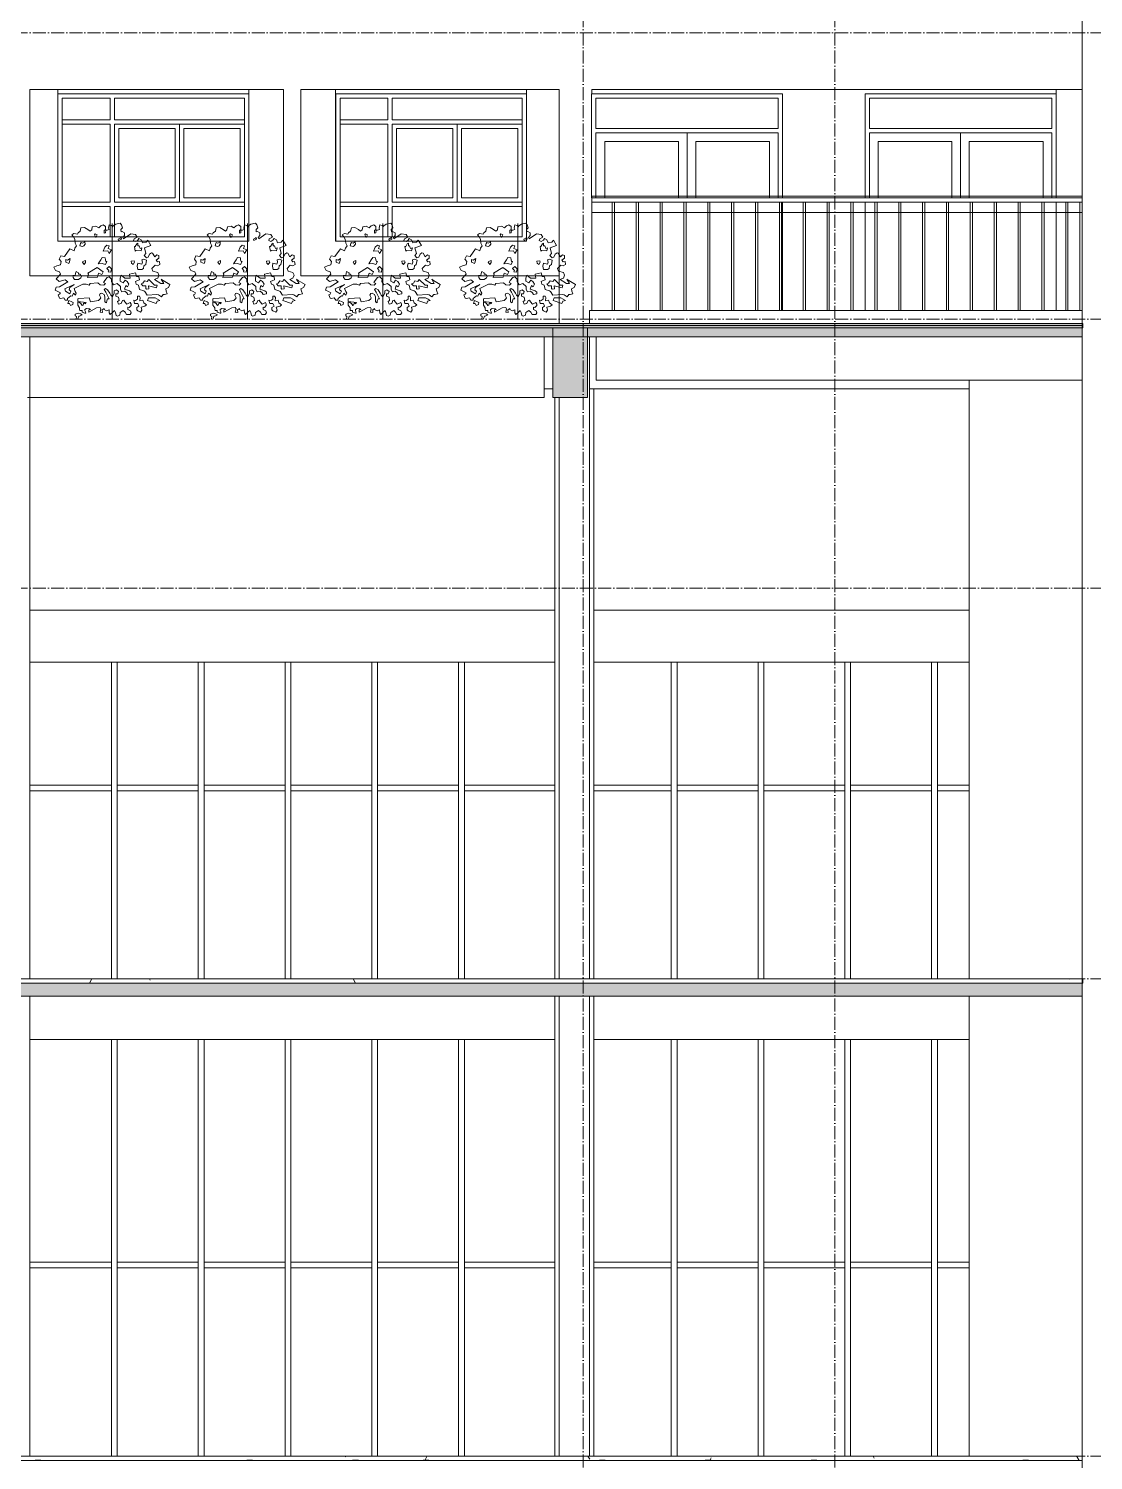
# Model space of a CAD drawing. Header units: millimetres. Extents: x -15601 to 112004, y -15912 to 94410.
# Drawn here: x 10613 to 22881, y 5450 to 21950 of the extents above; entities that cross this region are included whole.
import ezdxf
from ezdxf.xclip import XClip

# ---------------------------------------------------------------- set-up
doc = ezdxf.new("R2010")
doc.units = ezdxf.units.MM
doc.linetypes.add('Grid Line', pattern=[4.2, 3, -0.6, 0, -0.6])
for name, color, linetype, lineweight in [('A-FLOR-MCUT', 3, 'Continuous', 9), ('A-GLAZ-CWMG', 55, 'Continuous', 5), ('CUA', 31, 'Continuous', 9), ('G-IMPT', 8, 'Continuous', 5), ('L-SITE', 91, 'Continuous', 5), ('NET CAT', 3, 'Continuous', 5), ('NET CATConcrete', 3, 'Continuous', 5), ('NET THAY 1', 41, 'Continuous', 5), ('NET THAY 2', 55, 'Continuous', 5), ('NET-CAT', 3, 'Continuous', 15), ('NET-THAY', 2, 'Continuous', 9), ('TRUC', 225, 'Continuous', 5)]:
    doc.layers.add(name, color=color, linetype=linetype, lineweight=lineweight)
pattern_1 = [(0, (40760, 40400), (1625.6, 406.4), [67.056, -1152.144, 67.056, -1152.144, -6502.4]), (0, (40760, 40400), (1625.6, 406.4), [-2438.4, 67.056, -2371.344, 67.056, -1152.144, -2844.8]), (0, (40760, 40400), (1625.6, 406.4), [-6096, 67.056, -745.744, 67.056, -1964.944]), (120, (41369.6, 40603.2), (-1164.7527, 1204.611), [67.056, -1152.144, 67.056, -7654.544]), (120, (41369.6, 40603.2), (-1164.7527, 1204.611), [-1286.256, -1152.144, 67.056, -2371.344, -4064]), (120, (41369.6, 40603.2), (-1164.7527, 1204.611), [-4876.8, 67.056, -1152.144, 67.056, -2777.744]), (120, (41369.6, 40603.2), (-1164.7527, 1204.611), [-6163.056, -745.744, 67.056, -1964.944]), (240, (41572.8, 41416), (-460.8473, -1611.011), [67.056, -1152.144, 67.056, -7654.544]), (240, (41572.8, 41416), (-460.8473, -1611.011), [-1286.256, -1152.144, 67.056, -2371.344, -4064]), (240, (41572.8, 41416), (-460.8473, -1611.011), [-4876.8, 67.056, -1152.144, 67.056, -2777.744]), (240, (41572.8, 41416), (-460.8473, -1611.011), [-6163.056, -745.744, 67.056, -1964.944])]

# ---------------------------------------------------------------- blocks, each defined once
blk = doc.blocks.new('CUA LO GIA _LUA_ - CUA LO GIA _LUA_-1365713-B-B')
at = {"layer": 'CUA'}
for p, q in [((17100, 20000), (17100, 20800)), ((19250, 20800), (17150, 20800)), ((19300, 20800), (19300, 20000)), ((18200, 20750), (17150, 20750)), ((17150, 20000), (17150, 20750)), ((17150, 20750), (17150, 20000)), ((17150, 20750), (19250, 20750)), ((17250, 20650), (17250, 20000)), ((17250, 20650), (18100, 20650)), ((18100, 20000), (18100, 20650)), ((18200, 20750), (18200, 20000)), ((18300, 20650), (19150, 20650)), ((18300, 20650), (18300, 20000)), ((19150, 20000), (19150, 20650)), ((19250, 20000), (19250, 20750))]:
    blk.add_line(p, q, dxfattribs=at)
for points in [[(17100, 20800), (17100, 21200), (19300, 21200), (19300, 20800)], [(19250, 20800), (19250, 21150), (17150, 21150), (17150, 20800)]]:
    blk.add_lwpolyline(points, dxfattribs=at)
blk = doc.blocks.new('CUA LO GIA _LUA_ - CUA LO GIA _LUA_-V201-B-B')
at = {"layer": 'CUA'}
for p, q in [((20251, 20000), (20251, 20800)), ((22401, 20800), (20301, 20800)), ((21351, 20750), (20301, 20750)), ((20301, 20000), (20301, 20750)), ((20301, 20750), (20301, 20000)), ((20301, 20750), (22401, 20750)), ((20401, 20650), (20401, 20000)), ((20401, 20650), (21251, 20650)), ((21251, 20000), (21251, 20650)), ((21351, 20750), (21351, 20000)), ((21451, 20650), (22301, 20650)), ((21451, 20650), (21451, 20000)), ((22301, 20000), (22301, 20650)), ((22401, 20000), (22401, 20750))]:
    blk.add_line(p, q, dxfattribs=at)
for points in [[(22451, 20800), (22451, 21200), (20251, 21200), (20251, 20800)], [(22401, 20800), (22401, 21150), (20301, 21150), (20301, 20800)]]:
    blk.add_lwpolyline(points, dxfattribs=at)
blk = doc.blocks.new('X-PHONG NGU 2 - X-PHONG NGU 2_Recovery_ 3-1759956-B-B')
at = {"layer": 'CUA'}
for p, q in [((14201, 19550), (14201, 21150)), ((14751, 21150), (14751, 20900)), ((14801, 20900), (14801, 21150)), ((16301, 21150), (16301, 19550)), ((14751, 20900), (14201, 20900)), ((14201, 20900), (14201, 20850)), ((14201, 20850), (14751, 20850)), ((14751, 20850), (14751, 19950)), ((16301, 20900), (14801, 20900)), ((15551, 20850), (14801, 20850)), ((14801, 20850), (14801, 19950)), ((14801, 19950), (14801, 20850)), ((14801, 20850), (16301, 20850)), ((14851, 20000), (14851, 20800)), ((14851, 20800), (15501, 20800)), ((15501, 20800), (15501, 20000)), ((15551, 19950), (15551, 20850)), ((15601, 20800), (16251, 20800)), ((15601, 20000), (15601, 20800)), ((16251, 20800), (16251, 20000)), ((16301, 20850), (16301, 20900)), ((15501, 20000), (14851, 20000)), ((16251, 20000), (15601, 20000)), ((14751, 19950), (14201, 19950)), ((14201, 19950), (14201, 19900)), ((14201, 19900), (14751, 19900)), ((14751, 19900), (14751, 19550)), ((14801, 19950), (15551, 19950)), ((16301, 19950), (14801, 19950)), ((14801, 19550), (14801, 19900)), ((14801, 19900), (16301, 19900)), ((16301, 19900), (16301, 19950)), ((14151, 19500), (16351, 19500)), ((16301, 19550), (14201, 19550)), ((14751, 19550), (14801, 19550))]:
    blk.add_line(p, q, dxfattribs=at)
for points in [[(14151, 19500), (14151, 21200), (16351, 21200), (16351, 19500)], [(14201, 21150), (14751, 21150)], [(14801, 21150), (16301, 21150)]]:
    blk.add_lwpolyline(points, dxfattribs=at)
blk = doc.blocks.new('Railing - 25mm-V202-B-B')
at = {"layer": 'NET THAY 2'}
for p, q in [((22563, 18700), (22563, 19950)), ((22588, 18700), (22588, 19950))]:
    blk.add_line(p, q, dxfattribs=at)
blk = doc.blocks.new('Railing - 25mm-V203-B-B')
at = {"layer": 'NET THAY 2'}
blk.add_line((22726, 18700), (22726, 19950), dxfattribs=at)
blk = doc.blocks.new('Railing - 25mm-V204-B-B')
at = {"layer": 'NET THAY 2'}
blk.add_line((17101, 18700), (17101, 19600), dxfattribs=at)
blk = doc.blocks.new('Railing - Railing-1768906-B-B')
for name, p in [('Railing - 25mm-V202-B-B', (-5225, 0)), ('Railing - 25mm-V202-B-B', (-4950, 0)), ('Railing - 25mm-V202-B-B', (-4675, 0)), ('Railing - 25mm-V202-B-B', (-4400, 0)), ('Railing - 25mm-V202-B-B', (-4125, 0)), ('Railing - 25mm-V202-B-B', (-3850, 0)), ('Railing - 25mm-V202-B-B', (-3575, 0)), ('Railing - 25mm-V202-B-B', (-3300, 0)), ('Railing - 25mm-V202-B-B', (-3025, 0)), ('Railing - 25mm-V202-B-B', (-2750, 0)), ('Railing - 25mm-V202-B-B', (-2475, 0)), ('Railing - 25mm-V202-B-B', (-2200, 0)), ('Railing - 25mm-V202-B-B', (-1925, 0)), ('Railing - 25mm-V202-B-B', (-1650, 0)), ('Railing - 25mm-V202-B-B', (-1375, 0)), ('Railing - 25mm-V202-B-B', (-1100, 0)), ('Railing - 25mm-V202-B-B', (-825, 0)), ('Railing - 25mm-V202-B-B', (-550, 0)), ('Railing - 25mm-V202-B-B', (-275, 0)), ('Railing - 25mm-V202-B-B', (0, 0)), ('Railing - 25mm-V203-B-B', (0, 0)), ('Railing - 25mm-V204-B-B', (0, 0))]:
    blk.add_blockref(name, p)
blk = doc.blocks.new('Top Rail Type - Top Rail_Internal_-1768907-B-B')
at = {"layer": 'NET THAY 1'}
for p, q in [((22751, 19650), (17076, 19650)), ((22751, 19600), (17076, 19600))]:
    blk.add_line(p, q, dxfattribs=at)
blk = doc.blocks.new('CAY XANH 1 - new block_dwg_110_植栽_中_高木 - 落葉1_φ4000_H5500-1445069-IDEA-4th Storey - Detail-V247-B-B')
at = {"layer": 'G-IMPT'}
for p, q in [((10907, 19000), (11087, 19000)), ((10915, 19000), (11051, 19000)), ((10957, 19000), (11048, 19000)), ((11051, 19000), (11108, 19000)), ((11090, 19000), (11149, 19000)), ((11100, 19000), (11228, 19000)), ((11234, 19000), (11287, 19000)), ((11353, 19000), (11256, 19000)), ((11664, 19000), (11699, 19000)), ((12222, 19000), (11679, 19000)), ((11863, 19000), (11762, 19000)), ((11872, 19000), (11786, 19000)), ((11945, 19000), (11832, 19000)), ((12005, 19000), (11879, 19000)), ((12179, 19000), (11931, 19000)), ((12199, 19000), (11975, 19000)), ((12242, 19000), (12095, 19000))]:
    blk.add_line(p, q, dxfattribs=at)
at = {"layer": 'G-IMPT', "flags": 128}
for points in [[(10915, 19000), (11091, 19000), (11207, 19000), (11260, 19000)], [(10927, 19000), (11054, 19000), (11163, 19000), (11293, 19000), (11435, 19000), (11372, 19000), (11274, 19000), (11127, 19000)], [(11067, 19000), (11181, 19000), (11108, 19000), (11080, 19000), (11012, 19000)], [(11013, 19000), (11211, 19000), (11307, 19000), (11435, 19000), (11577, 19000), (11575, 19000)], [(11027, 19000), (11181, 19000), (11135, 19000)], [(11052, 19000), (11160, 19000), (11216, 19000)], [(11181, 19000), (11361, 19000), (11160, 19000), (11053, 19000)], [(11296, 19000), (11352, 19000), (11394, 19000), (11328, 19000), (11245, 19000), (11193, 19000), (11111, 19000)], [(11264, 19000), (11302, 19000), (11328, 19000), (11181, 19000)], [(11286, 19000), (11341, 19000), (11373, 19000)], [(11348, 19000), (11424, 19000), (11361, 19000), (11287, 19000)], [(11394, 19000), (11478, 19000), (11361, 19000)], [(11371, 19000), (11450, 19000), (11577, 19000), (11478, 19000)], [(11419, 19000), (11440, 19000), (11447, 19000), (11450, 19000)], [(11469, 19000), (11508, 19000), (11504, 19000), (11424, 19000)], [(11474, 19000), (11516, 19000), (11587, 19000), (11658, 19000)], [(11504, 19000), (11575, 19000), (11592, 19000), (11590, 19000)], [(11603, 19000), (11636, 19000), (11632, 19000), (11594, 19000), (11520, 19000)], [(12227, 19000), (12085, 19000), (11981, 19000), (11836, 19000), (11577, 19000), (11574, 19000), (11587, 19000), (11574, 19000)], [(11575, 19000), (11652, 19000), (11677, 19000), (11673, 19000)], [(12034, 19000), (11919, 19000), (11786, 19000), (11706, 19000), (11577, 19000), (11679, 19000), (11667, 19000)], [(11580, 19000), (11694, 19000), (11872, 19000), (11934, 19000)], [(11747, 19000), (11667, 19000), (11660, 19000), (11632, 19000)], [(11731, 19000), (11658, 19000), (11652, 19000)], [(12202, 19000), (12043, 19000), (11826, 19000), (11679, 19000)], [(11798, 19000), (11762, 19000), (11699, 19000)], [(12114, 19000), (11937, 19000), (11706, 19000), (11934, 19000), (12038, 19000), (12210, 19000)], [(11758, 19000), (11751, 19000), (11731, 19000), (11792, 19000), (11850, 19000)], [(12059, 19000), (11976, 19000), (11889, 19000), (11747, 19000), (11807, 19000)], [(12127, 19000), (12008, 19000), (11890, 19000), (11826, 19000)], [(12092, 19000), (11836, 19000), (11993, 19000)], [(12091, 19000), (11993, 19000), (12084, 19000), (12238, 19000)]]:
    blk.add_lwpolyline(points, dxfattribs=at)
blk = doc.blocks.new('CAY XANH 1 - new block_dwg-V248-B-B')
blk.add_blockref('CAY XANH 1 - new block_dwg_110_植栽_中_高木 - 落葉1_φ4000_H5500-1445069-IDEA-4th Storey - Detail-V247-B-B', (0, 0))
blk = doc.blocks.new('CAY XANH 1 - CAY XANH_dwg-V249-B-B')
at = {"layer": 'G-IMPT', "flags": 128}
for points in [[(11115, 19316), (11100, 19319), (11062, 19291), (11059, 19269), (11035, 19269), (11019, 19297), (10982, 19291), (10970, 19294), (10954, 19334), (10970, 19341), (10979, 19356), (10951, 19372), (10917, 19387), (10929, 19422), (10970, 19425), (11064, 19482), (11032, 19504), (10964, 19485), (10930, 19516), (10980, 19569), (10970, 19597), (10924, 19612), (10905, 19650), (10939, 19665), (10980, 19677), (10986, 19718), (10964, 19743), (10983, 19780), (11026, 19774), (11089, 19861), (11138, 19839), (11147, 19870), (11166, 19895), (11150, 19929), (11145, 19973), (11129, 20001), (11110, 20022), (11135, 20038), (11175, 20032), (11182, 20047), (11206, 20066), (11216, 20103), (11256, 20110), (11296, 20085), (11321, 20066), (11340, 20082), (11346, 20115), (11387, 20122), (11420, 20106), (11445, 20128), (11473, 20140), (11498, 20119), (11498, 20087), (11483, 20072), (11483, 20044), (11498, 20047), (11501, 20078), (11517, 20078), (11539, 20087), (11535, 20100), (11542, 20140), (11569, 20131), (11579, 20115), (11588, 20128), (11616, 20147), (11669, 20159), (11684, 20140), (11694, 20106), (11675, 20087), (11678, 20060), (11691, 20063), (11719, 20047), (11719, 20016), (11700, 19994), (11706, 19976), (11789, 20035), (11845, 20026), (11864, 19998), (11827, 19979), (11821, 19957), (11845, 19945), (11870, 19961), (11882, 19982), (11910, 19967), (11923, 19933), (11966, 19939), (11985, 19961), (12022, 19901), (11948, 19873), (11964, 19808), (11945, 19787), (11970, 19759), (11992, 19765), (12007, 19799), (12029, 19817), (12041, 19812), (12066, 19771), (12091, 19793), (12113, 19787), (12113, 19756), (12082, 19731), (12097, 19712), (12119, 19715), (12125, 19681), (12097, 19665), (12069, 19675), (12032, 19635), (12044, 19604), (12100, 19588), (12113, 19560), (12100, 19526), (12088, 19520), (12063, 19507), (12136, 19464), (12171, 19464), (12141, 19513), (12162, 19498), (12239, 19451), (12223, 19417), (12192, 19401), (12199, 19373), (12211, 19343), (12177, 19336), (12164, 19336), (12143, 19308), (12111, 19333), (12090, 19336), (11979, 19330), (11951, 19371), (11939, 19380), (11892, 19392), (11880, 19445), (11852, 19455), (11843, 19486), (11868, 19498), (11889, 19504), (11883, 19541), (11855, 19544), (11843, 19585), (11774, 19569), (11781, 19526), (11721, 19526), (11678, 19560), (11669, 19523), (11669, 19488), (11703, 19470), (11725, 19501), (11749, 19486), (11768, 19455), (11753, 19423), (11731, 19439), (11719, 19399), (11777, 19380), (11796, 19364), (11796, 19343), (11756, 19337), (11744, 19355), (11721, 19374), (11688, 19367), (11672, 19392), (11672, 19427), (11632, 19461), (11591, 19448), (11567, 19486), (11569, 19513), (11542, 19541), (11517, 19532), (11489, 19498), (11476, 19473), (11498, 19461), (11479, 19442), (11439, 19448), (11411, 19470), (11321, 19463), (11309, 19442), (11277, 19457), (11237, 19457), (11137, 19406), (11150, 19369), (11162, 19350), (11153, 19328), (11137, 19344), (11128, 19353)], [(11402, 20022), (11380, 20037), (11370, 20022), (11387, 19994)], [(11667, 19987), (11678, 19994), (11682, 19973), (11650, 19959), (11646, 19973)], [(11263, 19916), (11260, 19944), (11235, 19927), (11217, 19937), (11210, 19923), (11203, 19898), (11235, 19891), (11249, 19898)], [(11490, 19880), (11515, 19905), (11540, 19895), (11529, 19866), (11568, 19849), (11540, 19810), (11526, 19838), (11472, 19834)], [(11859, 19920), (11873, 19927), (11873, 19898), (11887, 19898), (11898, 19866), (11919, 19873), (11909, 19841), (11852, 19845), (11841, 19834), (11831, 19888), (11841, 19888)], [(11040, 19708), (11040, 19740), (11062, 19733), (11090, 19751), (11083, 19712), (11076, 19694)], [(11239, 19715), (11235, 19708), (11253, 19683), (11267, 19705), (11267, 19726)], [(11455, 19568), (11472, 19597), (11402, 19646), (11296, 19580), (11303, 19570), (11292, 19531), (11405, 19536), (11419, 19583)], [(11444, 19735), (11462, 19763), (11494, 19760), (11497, 19735), (11504, 19717), (11515, 19717), (11497, 19682), (11462, 19692), (11416, 19689)], [(11561, 19593), (11568, 19632), (11540, 19657), (11515, 19636), (11536, 19614), (11529, 19597)], [(11799, 19696), (11795, 19721), (11827, 19724), (11834, 19710), (11816, 19682)], [(11863, 19664), (11870, 19696), (11916, 19685), (11923, 19710), (11919, 19735), (11941, 19742), (11972, 19731), (11962, 19682), (11941, 19668), (11937, 19636), (11919, 19625), (11873, 19625)], [(11186, 19570), (11207, 19570), (11221, 19545), (11214, 19527), (11186, 19510), (11143, 19510), (11125, 19531), (11122, 19556), (11150, 19556), (11154, 19577), (11161, 19602), (11189, 19584)], [(11930, 19465), (11948, 19494), (11980, 19487), (11997, 19508), (12065, 19443), (12094, 19443), (12087, 19411), (11994, 19437), (11997, 19402), (11972, 19398), (11965, 19405), (11965, 19437), (11930, 19437), (11909, 19458)], [(11037, 19376), (11030, 19401), (11136, 19453), (11087, 19415), (11080, 19390), (11101, 19376), (11087, 19344)], [(11314, 19172), (11281, 19175), (11262, 19162), (11262, 19150), (11268, 19138), (11271, 19122), (11262, 19122), (11228, 19131), (11228, 19150), (11203, 19150), (11200, 19166), (11200, 19184), (11178, 19212), (11178, 19243), (11188, 19250), (11215, 19231), (11231, 19209), (11240, 19212), (11246, 19234), (11256, 19240), (11268, 19227), (11274, 19243), (11178, 19254), (11178, 19288), (11190, 19291), (11312, 19296), (11327, 19250), (11418, 19268), (11439, 19287), (11445, 19296), (11430, 19327), (11439, 19346), (11455, 19352), (11483, 19337), (11492, 19309), (11492, 19274), (11492, 19253), (11511, 19240), (11514, 19262), (11523, 19287), (11539, 19287), (11501, 19362), (11483, 19392), (11498, 19405), (11523, 19389), (11548, 19352), (11560, 19330), (11579, 19309), (11600, 19352), (11600, 19380), (11625, 19389), (11650, 19371), (11641, 19343), (11619, 19343), (11619, 19315), (11650, 19306), (11656, 19268), (11638, 19256), (11650, 19225), (11681, 19234), (11694, 19265), (11709, 19271), (11721, 19250), (11744, 19225), (11784, 19243), (11793, 19225), (11793, 19209), (11771, 19188), (11756, 19190), (11756, 19163), (11787, 19147), (11796, 19125), (11781, 19107), (11753, 19104), (11740, 19107), (11725, 19132), (11703, 19150), (11669, 19129), (11663, 19097), (11638, 19088), (11622, 19094), (11613, 19129), (11604, 19153), (11582, 19132), (11554, 19104), (11542, 19125), (11539, 19160), (11511, 19147), (11483, 19163), (11483, 19175), (11461, 19160), (11464, 19129), (11436, 19132), (11445, 19172), (11436, 19185), (11396, 19181), (11305, 19134), (11305, 19159), (11324, 19162)], [(11898, 19302), (11889, 19318), (11868, 19318), (11868, 19281), (11845, 19265), (11824, 19271), (11833, 19234), (11870, 19231), (11883, 19203), (11858, 19188), (11858, 19160), (11870, 19147), (11901, 19132), (11917, 19157), (11908, 19190), (11951, 19200), (11970, 19218), (11939, 19240), (11929, 19271), (11895, 19262)], [(11110, 19252), (11076, 19265), (11064, 19234), (11085, 19234), (11094, 19209), (11122, 19222), (11125, 19243)], [(12071, 19299), (11994, 19299), (11982, 19265), (12083, 19231), (12093, 19259), (12124, 19265), (12099, 19284)], [(11209, 19113), (11184, 19119), (11150, 19110), (11150, 19091), (11165, 19082), (11160, 19051), (11181, 19054), (11190, 19085), (11200, 19088), (11231, 19101)]]:
    blk.add_lwpolyline(points, close=True, dxfattribs=at)
blk = doc.blocks.new('CAY XANH 1 - CAY XANH_dwg-V250-B-B')
at = {"layer": 'G-IMPT'}
for p, q in [((11576, 19883), (11576, 19915)), ((11576, 19621), (11576, 19660)), ((11576, 19299), (11576, 19314))]:
    blk.add_line(p, q, dxfattribs=at)
at = {"layer": 'G-IMPT', "flags": 128}
for points in [[(11576, 20073), (11576, 20082), (11576, 20095), (11576, 20135), (11576, 20126), (11576, 20110), (11576, 20123), (11576, 20141), (11576, 20154), (11576, 20135), (11576, 20101), (11576, 20082), (11576, 20055), (11576, 20058), (11576, 20042), (11576, 20011), (11576, 19990), (11576, 19971), (11576, 20030), (11576, 20021), (11576, 19993), (11576, 19974), (11576, 19953), (11576, 19941), (11576, 19956), (11576, 19978), (11576, 19962), (11576, 19928), (11576, 19934), (11576, 19956), (11576, 19897), (11576, 19868), (11576, 19804), (11576, 19783), (11576, 19755), (11576, 19760), (11576, 19795), (11576, 19813), (11576, 19807), (11576, 19767), (11576, 19788), (11576, 19783), (11576, 19751), (11576, 19727), (11576, 19708), (11576, 19711), (11576, 19677), (11576, 19661), (11576, 19671), (11576, 19631), (11576, 19600), (11576, 19584), (11576, 19556), (11576, 19522), (11576, 19516), (11576, 19504), (11576, 19460)], [(11576, 19266), (11576, 19294), (11576, 19288), (11576, 19291), (11576, 19331), (11576, 19337), (11576, 19353), (11576, 19369), (11576, 19384), (11576, 19418), (11576, 19421), (11576, 19478), (11576, 19500), (11576, 19482), (11576, 19513), (11576, 19565), (11576, 19593), (11576, 19609), (11576, 19646), (11576, 19661), (11576, 19673), (11576, 19714), (11576, 19739), (11576, 19776), (11576, 19770), (11576, 19857), (11576, 19835), (11576, 19866), (11576, 19891), (11576, 19925), (11576, 19968), (11576, 19996), (11576, 20018), (11576, 20033), (11576, 20027), (11576, 20042), (11576, 20061), (11576, 20098), (11576, 20105), (11576, 20080), (11576, 20061), (11576, 20077), (11576, 20110), (11576, 20117), (11576, 20101), (11576, 20123), (11576, 20135), (11576, 20114), (11576, 20082), (11576, 20067), (11576, 20039), (11576, 20042), (11576, 20073)], [(11576, 19915), (11576, 19922), (11576, 19894)], [(11576, 19894), (11576, 19862), (11576, 19869), (11576, 19837), (11576, 19841), (11576, 19830), (11576, 19883)], [(11576, 19731), (11576, 19759), (11576, 19756), (11576, 19731), (11576, 19713)], [(11576, 19660), (11576, 19692), (11576, 19681), (11576, 19706), (11576, 19731), (11576, 19738), (11576, 19727), (11576, 19678), (11576, 19664), (11576, 19632), (11576, 19621)], [(11576, 19713), (11576, 19678), (11576, 19688), (11576, 19685), (11576, 19731)], [(11576, 19552), (11576, 19573), (11576, 19598), (11576, 19580), (11576, 19566)], [(11576, 19333), (11576, 19305), (11576, 19330), (11576, 19333), (11576, 19327), (11576, 19367), (11576, 19377), (11576, 19389), (11576, 19441), (11576, 19451), (11576, 19482), (11576, 19494), (11576, 19501), (11576, 19537), (11576, 19541), (11576, 19581), (11576, 19565), (11576, 19522)], [(11576, 19566), (11576, 19541), (11576, 19524), (11576, 19506)], [(11576, 19522), (11576, 19556), (11576, 19519), (11576, 19485), (11576, 19466), (11576, 19497), (11576, 19482), (11576, 19451), (11576, 19420), (11576, 19435), (11576, 19395), (11576, 19377), (11576, 19361), (11576, 19339), (11576, 19333), (11576, 19352), (11576, 19370), (11576, 19364), (11576, 19389), (11576, 19423), (11576, 19457), (11576, 19445), (11576, 19482), (11576, 19509), (11576, 19537), (11576, 19528), (11576, 19494), (11576, 19469), (11576, 19457), (11576, 19438), (11576, 19445), (11576, 19466), (11576, 19460), (11576, 19438), (11576, 19454)], [(11576, 19506), (11576, 19527), (11576, 19552)], [(11576, 19460), (11576, 19509), (11576, 19494), (11576, 19448), (11576, 19414), (11576, 19398), (11576, 19370), (11576, 19339), (11576, 19333)], [(11576, 19462), (11576, 19490), (11576, 19483), (11576, 19504), (11576, 19440)], [(11576, 19434), (11576, 19455), (11576, 19462)], [(11576, 19454), (11576, 19402), (11576, 19365), (11576, 19347), (11576, 19325), (11576, 19341), (11576, 19349), (11576, 19313)], [(11576, 19440), (11576, 19408), (11576, 19434), (11576, 19398), (11576, 19395), (11576, 19402), (11576, 19434)], [(11576, 19284), (11576, 19358), (11576, 19389), (11576, 19401), (11576, 19386), (11576, 19349), (11576, 19327), (11576, 19305), (11576, 19349), (11576, 19377), (11576, 19386), (11576, 19367), (11576, 19339)], [(11576, 19147), (11576, 19163), (11576, 19181), (11576, 19209), (11576, 19240), (11576, 19246), (11576, 19227), (11576, 19206), (11576, 19209), (11576, 19231), (11576, 19237), (11576, 19224), (11576, 19240), (11576, 19250), (11576, 19285), (11576, 19288), (11576, 19293), (11576, 19246), (11576, 19265), (11576, 19284), (11576, 19293), (11576, 19324), (11576, 19342), (11576, 19349), (11576, 19333), (11576, 19305), (11576, 19271), (11576, 19250), (11576, 19237), (11576, 19259), (11576, 19284)], [(11576, 19339), (11576, 19311), (11576, 19302), (11576, 19265), (11576, 19253), (11576, 19222), (11576, 19231), (11576, 19262), (11576, 19268), (11576, 19246), (11576, 19222), (11576, 19240), (11576, 19222), (11576, 19206), (11576, 19185), (11576, 19187), (11576, 19160), (11576, 19144), (11576, 19123), (11576, 19104), (11576, 19101), (11576, 19104), (11576, 19129), (11576, 19147), (11576, 19126), (11576, 19095), (11576, 19086), (11576, 19091), (11576, 19126), (11576, 19151), (11576, 19129), (11576, 19101), (11576, 19123), (11576, 19157), (11576, 19144), (11576, 19160), (11576, 19172), (11576, 19157), (11576, 19126), (11576, 19129), (11576, 19169), (11576, 19182), (11576, 19178), (11576, 19132), (11576, 19156), (11576, 19159), (11576, 19169)], [(11576, 19313), (11576, 19316), (11576, 19288), (11576, 19266)], [(11576, 19314), (11576, 19278), (11576, 19262), (11576, 19268), (11576, 19231), (11576, 19228), (11576, 19200), (11576, 19185), (11576, 19157), (11576, 19144), (11576, 19129), (11576, 19154), (11576, 19187), (11576, 19197), (11576, 19215), (11576, 19237), (11576, 19268), (11576, 19259), (11576, 19299)], [(11576, 19249), (11576, 19262), (11576, 19231)], [(11576, 19231), (11576, 19206), (11576, 19218), (11576, 19240), (11576, 19249)], [(11576, 19169), (11576, 19172), (11576, 19159), (11576, 19147), (11576, 19135), (11576, 19119)], [(11576, 19119), (11576, 19128), (11576, 19147)]]:
    blk.add_lwpolyline(points, dxfattribs=at)
for points in [[(11576, 20018), (11576, 20032), (11576, 20018), (11576, 19989)], [(11576, 19982), (11576, 19989), (11576, 19968), (11576, 19954), (11576, 19968)], [(11576, 19911), (11576, 19940), (11576, 19922), (11576, 19933), (11576, 19918), (11576, 19894), (11576, 19887), (11576, 19894)], [(11576, 19876), (11576, 19901), (11576, 19890), (11576, 19862), (11576, 19844), (11576, 19805), (11576, 19833), (11576, 19830)], [(11576, 19704), (11576, 19736), (11576, 19729), (11576, 19746), (11576, 19708), (11576, 19690)], [(11576, 19711), (11576, 19704), (11576, 19679), (11576, 19700), (11576, 19722)], [(11576, 19692), (11576, 19717), (11576, 19720), (11576, 19706), (11576, 19678)], [(11576, 19589), (11576, 19628), (11576, 19653), (11576, 19632), (11576, 19611), (11576, 19593)], [(11576, 19564), (11576, 19593), (11576, 19642), (11576, 19577), (11576, 19566), (11576, 19527), (11576, 19533), (11576, 19579)], [(11576, 19373), (11576, 19397), (11576, 19449), (11576, 19412), (11576, 19387), (11576, 19373), (11576, 19341)], [(11576, 19296), (11576, 19296), (11576, 19262), (11576, 19228), (11576, 19256), (11576, 19262), (11576, 19280)], [(11576, 19110), (11576, 19116), (11576, 19107), (11576, 19088), (11576, 19079), (11576, 19048), (11576, 19051), (11576, 19082), (11576, 19085), (11576, 19098)]]:
    blk.add_lwpolyline(points, close=True, dxfattribs=at)
blk = doc.blocks.new('CAY XANH 1 - CAY XANH 1-V251-B-B')
for name in ['CAY XANH 1 - CAY XANH_dwg-V249-B-B', 'CAY XANH 1 - CAY XANH_dwg-V250-B-B', 'CAY XANH 1 - new block_dwg-V248-B-B']:
    blk.add_blockref(name, (0, 0))
blk = doc.blocks.new('CAY XANH 1 - new block_dwg_110_植栽_中_高木 - 落葉1_φ4000_H5500-1445069-IDEA-4th Storey - Detail-1404438-B-B')
at = {"layer": 'G-IMPT'}
for p, q in [((3119, 19000), (3076, 19000)), ((3180, 19000), (3076, 19000)), ((3396, 19000), (3076, 19000)), ((3076, 19000), (3109, 19000)), ((3267, 19000), (3076, 19000)), ((3076, 19000), (3168, 19000)), ((3354, 19000), (3106, 19000)), ((3373, 19000), (3150, 19000)), ((3417, 19000), (3270, 19000))]:
    blk.add_line(p, q, dxfattribs=at)
at = {"layer": 'G-IMPT', "flags": 128}
for points in [[(3234, 19000), (3151, 19000), (3076, 19000)], [(3377, 19000), (3217, 19000), (3076, 19000)], [(3289, 19000), (3112, 19000), (3076, 19000)], [(3076, 19000), (3108, 19000), (3212, 19000), (3384, 19000)], [(3209, 19000), (3094, 19000), (3076, 19000)], [(3301, 19000), (3182, 19000), (3076, 19000)], [(3402, 19000), (3260, 19000), (3156, 19000), (3076, 19000)], [(3266, 19000), (3168, 19000), (3259, 19000), (3413, 19000)]]:
    blk.add_lwpolyline(points, dxfattribs=at)
blk = doc.blocks.new('CAY XANH 1 - new block_dwg-1404437-B-B')
blk.add_blockref('CAY XANH 1 - new block_dwg_110_植栽_中_高木 - 落葉1_φ4000_H5500-1445069-IDEA-4th Storey - Detail-1404438-B-B', (0, 0))
blk = doc.blocks.new('CAY XANH 1 - CAY XANH 1-V252-B-B')
for name, p in [('CAY XANH 1 - CAY XANH_dwg-V249-B-B', (4674, 0)), ('CAY XANH 1 - CAY XANH_dwg-V250-B-B', (4674, 0)), ('CAY XANH 1 - new block_dwg-1404437-B-B', (13499, 0))]:
    blk.add_blockref(name, p)
blk = doc.blocks.new('ALC1807-ASCENT PLAZA-KET CAU 2_rvt-1-B-B')
at = {"layer": 'NET CAT'}
blk.add_hatch(color=7, dxfattribs=at).paths.add_polyline_path([(17051, 17700), (17051, 18500), (16651, 18500), (16651, 17700)], flags=0)
at = {"layer": 'NET CAT', "color": 50, "lineweight": 15}
blk.add_line((22751, -8950), (22751, 93200), dxfattribs=at)
at = {"layer": 'NET CAT', "color": 130, "lineweight": 13}
for p, q in [((17051, 18500), (16651, 18500)), ((16651, 18500), (16651, 17700)), ((17051, 18500), (17051, 17700)), ((16651, 17700), (17051, 17700))]:
    blk.add_line(p, q, dxfattribs=at)
at = {"layer": 'NET CAT', "color": 4}
for p, q in [((10626, 18400), (10626, 11000)), ((16551, 18400), (16551, 17700)), ((17076, 18400), (17076, 11000)), ((17151, 17900), (17151, 18400)), ((17151, 17900), (22751, 17900)), ((10601, 17700), (16551, 17700)), ((16651, 17800), (16551, 17800)), ((16676, 17700), (16676, 11000)), ((16726, 11000), (16726, 17700)), ((21451, 17800), (17076, 17800)), ((17126, 17800), (17126, 11000)), ((10626, 10800), (10626, 5500)), ((16676, 10800), (16676, 5500)), ((16726, 5500), (16726, 10800)), ((17076, 10800), (17076, 5500)), ((17126, 10800), (17126, 5500))]:
    blk.add_line(p, q, dxfattribs=at)
blk = doc.blocks.new('Rectangular Mullion - Rectangular Mullion-V57-B-B')
at = {"layer": 'A-GLAZ-CWMG'}
for p, q in [((11567, 13233), (10626, 13233)), ((11567, 13233), (11567, 13167)), ((10626, 13167), (11567, 13167))]:
    blk.add_line(p, q, dxfattribs=at)
blk = doc.blocks.new('Rectangular Mullion - Rectangular Mullion-V58-B-B')
at = {"layer": 'A-GLAZ-CWMG'}
for p, q in [((11634, 13167), (11634, 13233)), ((12567, 13233), (11634, 13233)), ((12567, 13233), (12567, 13167)), ((11634, 13167), (12567, 13167))]:
    blk.add_line(p, q, dxfattribs=at)
blk = doc.blocks.new('Rectangular Mullion - Rectangular Mullion-V59-B-B')
at = {"layer": 'A-GLAZ-CWMG'}
for p, q in [((15634, 13167), (15634, 13233)), ((16601, 13233), (15634, 13233)), ((15634, 13167), (16601, 13167))]:
    blk.add_line(p, q, dxfattribs=at)
blk = doc.blocks.new('Rectangular Mullion - Rectangular Mullion-1978517-B-B')
at = {"layer": 'A-GLAZ-CWMG'}
for p, q in [((16601, 13233), (16676, 13233)), ((16601, 13167), (16676, 13167))]:
    blk.add_line(p, q, dxfattribs=at)
blk = doc.blocks.new('Rectangular Mullion - Rectangular Mullion-V56-B-B')
at = {"layer": 'A-GLAZ-CWMG'}
for p, q in [((6608, 13200), (6608, 11000)), ((6675, 13200), (6675, 11000))]:
    blk.add_line(p, q, dxfattribs=at)
blk = doc.blocks.new('Rectangular Mullion - Rectangular Mullion-1978516-B-B')
at = {"layer": 'A-GLAZ-CWMG'}
for p, q in [((6608, 14650), (6608, 13200)), ((6675, 14650), (6675, 13200))]:
    blk.add_line(p, q, dxfattribs=at)
blk = doc.blocks.new('Rectangular Mullion - Rectangular Mullion-V60-B-B')
at = {"layer": 'A-GLAZ-CWMG'}
for p, q in [((18017, 13233), (17126, 13233)), ((18017, 13233), (18017, 13167)), ((17126, 13167), (18017, 13167))]:
    blk.add_line(p, q, dxfattribs=at)
blk = doc.blocks.new('Rectangular Mullion - Rectangular Mullion-V61-B-B')
at = {"layer": 'A-GLAZ-CWMG'}
for p, q in [((21084, 13167), (21084, 13233)), ((21451, 13233), (21084, 13233)), ((21084, 13167), (21451, 13167))]:
    blk.add_line(p, q, dxfattribs=at)
blk = doc.blocks.new('Rectangular Mullion - Rectangular Mullion-V67-B-B')
at = {"layer": 'A-GLAZ-CWMG'}
for p, q in [((11634, 13167), (11634, 13233)), ((12567, 13233), (11634, 13233)), ((12567, 13233), (12567, 13167)), ((11634, 13167), (12567, 13167))]:
    blk.add_line(p, q, dxfattribs=at)
blk = doc.blocks.new('Rectangular Mullion - Rectangular Mullion-V89-B-B')
at = {"layer": 'A-GLAZ-CWMG'}
for p, q in [((11567, 7733), (10626, 7733)), ((10626, 7667), (11567, 7667)), ((11567, 7733), (11567, 7667))]:
    blk.add_line(p, q, dxfattribs=at)
blk = doc.blocks.new('Rectangular Mullion - Rectangular Mullion-1978242-B-B')
at = {"layer": 'A-GLAZ-CWMG'}
for p, q in [((16600, 7733), (16676, 7733)), ((16600, 7667), (16676, 7667))]:
    blk.add_line(p, q, dxfattribs=at)
blk = doc.blocks.new('Rectangular Mullion - Rectangular Mullion-1978433-B-B')
at = {"layer": 'A-GLAZ-CWMG'}
for p, q in [((6642, 10300), (6642, 7700)), ((6709, 10300), (6709, 7700))]:
    blk.add_line(p, q, dxfattribs=at)
blk = doc.blocks.new('Rectangular Mullion - Rectangular Mullion-V90-B-B')
at = {"layer": 'A-GLAZ-CWMG'}
for p, q in [((18017, 7733), (17126, 7733)), ((17126, 7667), (18017, 7667)), ((18017, 7733), (18017, 7667))]:
    blk.add_line(p, q, dxfattribs=at)
blk = doc.blocks.new('Rectangular Mullion - Rectangular Mullion-V91-B-B')
at = {"layer": 'A-GLAZ-CWMG'}
for p, q in [((21084, 7667), (21084, 7733)), ((21451, 7733), (21084, 7733)), ((21084, 7667), (21451, 7667))]:
    blk.add_line(p, q, dxfattribs=at)

msp = doc.modelspace()

# ---------------------------------------------------------------- hatches: boundary and pattern name
at = {"layer": 'NET CAT', "lineweight": 9}
h = msp.add_hatch(color=7, dxfattribs=at)
h.paths.add_polyline_path([(41000.5, 18400), (41000.5, 18550), (28000.5, 18550), (28000.5, 18400), (40150, 18400)])
h.paths.add_polyline_path([(2974, 18400), (22750.5, 18400), (22750.5, 18550), (2850.5, 18550), (2850.5, 18400)])
at = {"layer": 'NET CAT'}
h = msp.add_hatch(color=7, dxfattribs=at)
h.paths.add_polyline_path([(32399.8, 18400), (32934.3, 18400), (32934.3, 18550), (26050.5, 18550), (26050.5, 18400), (30568.6, 18400)])
h.paths.add_polyline_path([(3100.7, 18400), (22750.5, 18400), (22750.5, 18550), (2850.5, 18550), (2850.5, 18400)])
for points in [[(22760.5, 18530), (22760.5, 18550), (3028, 18550), (3028, 18530), (22328.3, 18530)], [(10425.5, 18500), (22760.5, 18500), (22760.5, 18530), (3028, 18530), (3028, 18500), (9509.9, 18500)]]:
    msp.add_hatch(color=7, dxfattribs=at).paths.add_polyline_path(points, flags=0)
h = msp.add_hatch(color=7, dxfattribs=at)
h.paths.add_polyline_path([(32934.3, 10800), (32934.3, 10950), (26050.5, 10950), (26050.5, 10800), (30568.6, 10800)], flags=0)
h.paths.add_polyline_path([(1269.5, 10800), (22750.5, 10800), (22750.5, 10950), (2886, 10950), (2886, 10900), (500.5, 10900), (500.5, 10950), (400.5, 10950), (400.5, 10800)], flags=0)
at = {"layer": 'NET-THAY'}
h = msp.add_hatch(dxfattribs=at)
h.set_pattern_fill('FP_1', color=250, style=0, pattern_type=2)
h.set_pattern_definition(pattern_1)
h.paths.add_polyline_path([(32934.3, 10950), (32934.3, 11000), (26040.5, 11000), (26040.5, 10950), (30568.6, 10950)], flags=0)
h.paths.add_polyline_path([(4931.9, 10950), (22760.5, 10950), (22760.5, 11000), (2881, 11000), (2881, 10950), (3100.7, 10950)], flags=0)
h = msp.add_hatch(dxfattribs=at)
h.set_pattern_fill('FP_1', color=250, style=0, pattern_type=2)
h.set_pattern_definition(pattern_1)
h.paths.add_polyline_path([(19581.5, 5450), (22750.5, 5450), (22750.5, 5500), (2886, 5500), (2886, 5450), (15919.1, 5450)], flags=0)
h.paths.add_polyline_path([(32934.3, 5450), (32934.3, 5500), (26050.5, 5500), (26050.5, 5450), (30568.6, 5450)], flags=0)

# ---------------------------------------------------------------- linework, layer by layer
at = {"layer": 'A-FLOR-MCUT'}
msp.add_line((22760.5, 18530), (3028, 18530), dxfattribs=at)
at = {"layer": 'NET CATConcrete'}
for p, q in [((10625.5, 15250), (16675.5, 15250)), ((17125.5, 15250), (21450.5, 15250)), ((10625.5, 14650), (16675.5, 14650)), ((17125.5, 14650), (21450.5, 14650)), ((10625.5, 10300), (16675.5, 10300)), ((17125.5, 10300), (21450.5, 10300))]:
    msp.add_line(p, q, dxfattribs=at)
at = {"layer": 'NET-CAT'}
for p, q in [((22750.5, 18550), (2875.5, 18550)), ((2875.5, 18550), (22750.5, 18550)), ((3028, 18550), (22760.5, 18550)), ((22760.5, 18500), (3028, 18500)), ((22750.5, 18400), (22750.5, 18550)), ((22750.5, 18400), (22750.5, 18550)), ((22760.5, 18500), (22760.5, 18550)), ((3150.5, 18400), (22750.5, 18400)), ((22750.5, 18400), (3150.5, 18400)), ((500.5, 10950), (22760.5, 10950)), ((2881, 11000), (22760.5, 11000)), ((22750.5, 10950), (2886, 10950)), ((22750.5, 10800), (22750.5, 10950)), ((22760.5, 10950), (22760.5, 11000)), ((22750.5, 10800), (1700.5, 10800)), ((2886, 5500), (22750.5, 5500)), ((2886, 5450), (22750.5, 5450)), ((22750.5, 5450), (22750.5, 5500))]:
    msp.add_line(p, q, dxfattribs=at)
at = {"layer": 'NET-THAY'}
for p, q in [((13550.5, 21250), (10625.5, 21250)), ((10625.5, 19100), (10625.5, 21250)), ((10950.5, 19500), (10950.5, 21250)), ((13150.5, 21250), (13150.5, 19500)), ((13550.5, 19100), (13550.5, 21250)), ((16725.5, 21250), (13750.5, 21250)), ((13750.5, 21250), (13750.5, 19100)), ((14150.5, 19500), (14150.5, 21250)), ((16350.5, 21250), (16350.5, 19500)), ((16725.5, 19100), (16725.5, 21250)), ((22750.5, 21250), (17100.5, 21250)), ((17100.5, 21250), (17100.5, 21200)), ((17100.5, 21200), (19300.5, 21200)), ((20250.5, 20000), (20250.7, 21200)), ((20250.7, 21200), (22450.7, 21200)), ((22450.5, 21250), (22450.5, 20000)), ((17100.5, 19600), (17100.5, 20000)), ((19300.4, 19950), (19300.4, 18700)), ((20250.5, 18700), (20250.5, 19950)), ((22450.5, 19950), (22450.5, 18700)), ((13150.5, 19500), (10950.5, 19500)), ((16350.5, 19500), (14150.5, 19500)), ((13550.5, 19100), (10625.5, 19100)), ((16725.5, 19100), (13750.5, 19100)), ((16725.5, 18550), (16725.5, 19100)), ((22750.5, 18700), (17075.5, 18700)), ((17075.5, 18700), (17075.5, 18550)), ((17075.5, 18700), (17075.5, 18550)), ((21450.5, 11000), (21450.5, 17900)), ((21450.5, 5500), (21450.5, 10800))]:
    msp.add_line(p, q, dxfattribs=at)
at = {"layer": 'TRUC', "linetype": 'Grid Line', "ltscale": 50}
for p, q in [((17000.5, -11438.8), (17000.5, 94410.5)), ((19900.5, -11438.8), (19900.5, 94410.5)), ((-15600.6, 21900), (108517.8, 21900)), ((-15600.6, 18600), (108517.8, 18600)), ((-15600.6, 15500), (108517.8, 15500)), ((-15600.6, 11000), (108517.8, 11000)), ((-15600.6, 5500), (108517.8, 5500))]:
    msp.add_line(p, q, dxfattribs=at)

# ---------------------------------------------------------------- block references
at = {"lineweight": 5}
msp.add_blockref('ALC1807-ASCENT PLAZA-KET CAU 2_rvt-1-B-B', (0, 0), dxfattribs=at)
at = {"layer": 'A-GLAZ-CWMG'}
for name, p in [('Rectangular Mullion - Rectangular Mullion-1978516-B-B', (4959.2, 0)), ('Rectangular Mullion - Rectangular Mullion-1978516-B-B', (5959.2, 0)), ('Rectangular Mullion - Rectangular Mullion-1978516-B-B', (6959.2, 0)), ('Rectangular Mullion - Rectangular Mullion-1978516-B-B', (7959.2, 0)), ('Rectangular Mullion - Rectangular Mullion-1978516-B-B', (8959.2, 0)), ('Rectangular Mullion - Rectangular Mullion-1978516-B-B', (11409.1, 0)), ('Rectangular Mullion - Rectangular Mullion-1978516-B-B', (12409.1, 0)), ('Rectangular Mullion - Rectangular Mullion-1978516-B-B', (13409.1, 0)), ('Rectangular Mullion - Rectangular Mullion-1978516-B-B', (14409.1, 0)), ('Rectangular Mullion - Rectangular Mullion-V57-B-B', (0, 0)), ('Rectangular Mullion - Rectangular Mullion-V58-B-B', (0, 0)), ('Rectangular Mullion - Rectangular Mullion-V67-B-B', (0, 0)), ('Rectangular Mullion - Rectangular Mullion-V58-B-B', (1000, 0)), ('Rectangular Mullion - Rectangular Mullion-V58-B-B', (2000, 0)), ('Rectangular Mullion - Rectangular Mullion-V58-B-B', (3000, 0)), ('Rectangular Mullion - Rectangular Mullion-V59-B-B', (0, 0)), ('Rectangular Mullion - Rectangular Mullion-1978517-B-B', (0, 0)), ('Rectangular Mullion - Rectangular Mullion-V60-B-B', (0, 0)), ('Rectangular Mullion - Rectangular Mullion-V58-B-B', (6449.9, 0)), ('Rectangular Mullion - Rectangular Mullion-V58-B-B', (7449.9, 0)), ('Rectangular Mullion - Rectangular Mullion-V58-B-B', (8449.9, 0)), ('Rectangular Mullion - Rectangular Mullion-V61-B-B', (0, 0)), ('Rectangular Mullion - Rectangular Mullion-V56-B-B', (4959.2, 0)), ('Rectangular Mullion - Rectangular Mullion-V56-B-B', (5959.2, 0)), ('Rectangular Mullion - Rectangular Mullion-V56-B-B', (6959.2, 0)), ('Rectangular Mullion - Rectangular Mullion-V56-B-B', (7959.2, 0)), ('Rectangular Mullion - Rectangular Mullion-V56-B-B', (8959.2, 0)), ('Rectangular Mullion - Rectangular Mullion-V56-B-B', (11409.1, 0)), ('Rectangular Mullion - Rectangular Mullion-V56-B-B', (12409.1, 0)), ('Rectangular Mullion - Rectangular Mullion-V56-B-B', (13409.1, 0)), ('Rectangular Mullion - Rectangular Mullion-V56-B-B', (14409.1, 0)), ('Rectangular Mullion - Rectangular Mullion-1978433-B-B', (4924.9, 0)), ('Rectangular Mullion - Rectangular Mullion-1978433-B-B', (5924.9, 0)), ('Rectangular Mullion - Rectangular Mullion-1978433-B-B', (6924.9, 0)), ('Rectangular Mullion - Rectangular Mullion-1978433-B-B', (7924.9, 0)), ('Rectangular Mullion - Rectangular Mullion-1978433-B-B', (8924.9, 0)), ('Rectangular Mullion - Rectangular Mullion-1978433-B-B', (11375, 0)), ('Rectangular Mullion - Rectangular Mullion-1978433-B-B', (12375, 0)), ('Rectangular Mullion - Rectangular Mullion-1978433-B-B', (13375, 0)), ('Rectangular Mullion - Rectangular Mullion-1978433-B-B', (14375, 0)), ('Rectangular Mullion - Rectangular Mullion-V89-B-B', (0, 0)), ('Rectangular Mullion - Rectangular Mullion-V56-B-B', (4959.1, -5500)), ('Rectangular Mullion - Rectangular Mullion-V58-B-B', (-0.1, -5500)), ('Rectangular Mullion - Rectangular Mullion-V56-B-B', (5959.1, -5500)), ('Rectangular Mullion - Rectangular Mullion-V58-B-B', (999.9, -5500)), ('Rectangular Mullion - Rectangular Mullion-V56-B-B', (6959.1, -5500)), ('Rectangular Mullion - Rectangular Mullion-V58-B-B', (1999.9, -5500)), ('Rectangular Mullion - Rectangular Mullion-V56-B-B', (7959.1, -5500)), ('Rectangular Mullion - Rectangular Mullion-V58-B-B', (2999.9, -5500)), ('Rectangular Mullion - Rectangular Mullion-V56-B-B', (8959.1, -5500)), ('Rectangular Mullion - Rectangular Mullion-V59-B-B', (-0.1, -5500)), ('Rectangular Mullion - Rectangular Mullion-1978242-B-B', (0, 0)), ('Rectangular Mullion - Rectangular Mullion-V90-B-B', (0, 0)), ('Rectangular Mullion - Rectangular Mullion-V56-B-B', (11409.2, -5500)), ('Rectangular Mullion - Rectangular Mullion-V58-B-B', (6450, -5500)), ('Rectangular Mullion - Rectangular Mullion-V56-B-B', (12409.2, -5500)), ('Rectangular Mullion - Rectangular Mullion-V58-B-B', (7450, -5500)), ('Rectangular Mullion - Rectangular Mullion-V56-B-B', (13409.2, -5500)), ('Rectangular Mullion - Rectangular Mullion-V58-B-B', (8450, -5500)), ('Rectangular Mullion - Rectangular Mullion-V56-B-B', (14409.2, -5500)), ('Rectangular Mullion - Rectangular Mullion-V91-B-B', (0, 0))]:
    msp.add_blockref(name, p, dxfattribs=at)
at = {"layer": 'CUA'}
for name, p in [('X-PHONG NGU 2 - X-PHONG NGU 2_Recovery_ 3-1759956-B-B', (-3200, 0)), ('X-PHONG NGU 2 - X-PHONG NGU 2_Recovery_ 3-1759956-B-B', (0, 0)), ('CUA LO GIA _LUA_ - CUA LO GIA _LUA_-1365713-B-B', (0, 0)), ('CUA LO GIA _LUA_ - CUA LO GIA _LUA_-V201-B-B', (0, 0))]:
    msp.add_blockref(name, p, dxfattribs=at)
at = {"layer": 'L-SITE'}
for name, p in [('CAY XANH 1 - CAY XANH 1-V251-B-B', (0, -450)), ('CAY XANH 1 - CAY XANH 1-V252-B-B', (-3115.7, -450)), ('CAY XANH 1 - CAY XANH 1-V252-B-B', (-1557.9, -450)), ('CAY XANH 1 - CAY XANH 1-V252-B-B', (0, -450))]:
    msp.add_blockref(name, p, dxfattribs=at)
at = {"layer": 'NET THAY 1'}
ref = msp.add_blockref('Top Rail Type - Top Rail_Internal_-1768907-B-B', (0, 350), dxfattribs=at)
XClip(ref).set_block_clipping_path([(17100.3680827922, 19481.772289823), (22750.524250468, 19667.8194894889)])
msp.add_blockref('Railing - Railing-1768906-B-B', (0, 0), dxfattribs=at)

doc.saveas('drawing.dxf')
